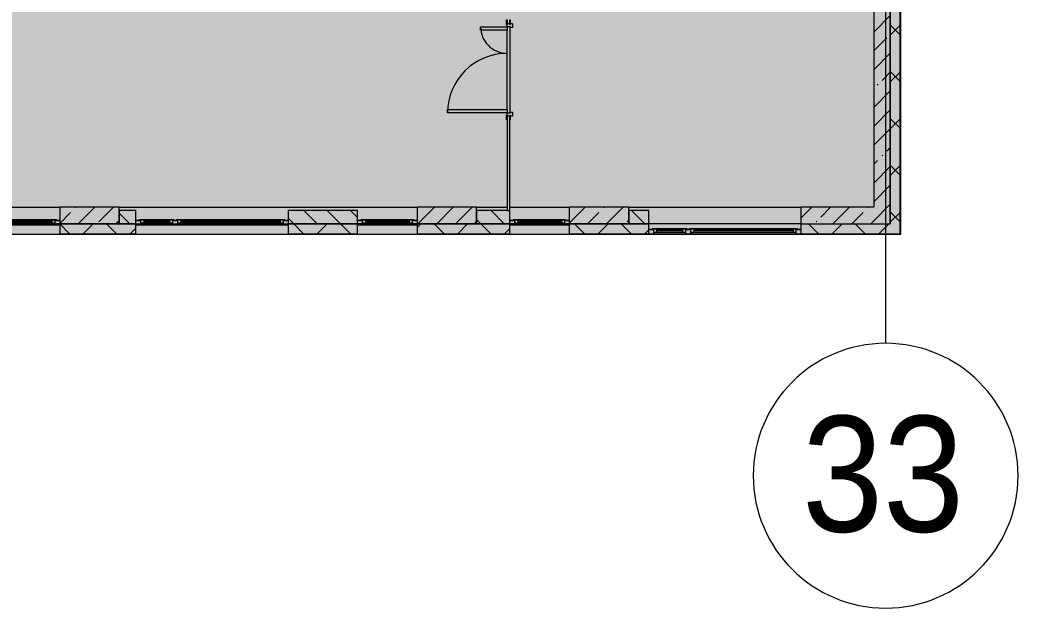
# Model space of a CAD drawing. Header units: millimetres. Extents: x -8624 to 200664, y -8553 to 29000.
# Drawn here: x 111930 to 127010, y -5906 to 2980 of the extents above; entities that cross this region are included whole.
import ezdxf

# ---------------------------------------------------------------- set-up
doc = ezdxf.new("R2010")
doc.units = ezdxf.units.MM
doc.layers.add('A-DETL-GENF-1', color=7, linetype='Continuous', lineweight=9, true_color=0xc0c0c0, transparency=0.4)
for name, color, linetype, lineweight, true_color in [('A-DOOR-1', 7, 'Continuous', 5, 0xb7b7b7), ('A-DOOR-2', 7, 'Continuous', 5, 0xe2e2e2), ('A-DOOR-FRAM-1', 7, 'Continuous', 5, 0xe2e2e2), ('A-DOOR-FRAM-2', 7, 'Continuous', 5, 0xb7b7b7), ('A-GLAZ-1', 7, 'Continuous', 5, 0x737373), ('A-WALL-2', 7, 'Continuous', 5, 0x737373), ('A-WALL-3', 7, 'Continuous', 9, 0x737373), ('I-WALL-2', 7, 'Continuous', 5, 0x737373), ('S-COLS-1', 7, 'Continuous', 5, 0x737373)]:
    doc.layers.add(name, color=color, linetype=linetype, lineweight=lineweight, true_color=true_color)
for name, color, linetype, lineweight in [('A-WALL', 7, 'Continuous', 5), ('I-WALL', 7, 'Continuous', 5), ('S-COLS', 7, 'Continuous', 5), ('Оси', 7, 'Continuous', 9), ('Оси-1', 7, 'Continuous', 20)]:
    doc.layers.add(name, color=color, linetype=linetype, lineweight=lineweight)
doc.styles.add('Arial', font='arial.ttf', dxfattribs={"width": 0.9, "height": 1750})
pattern_1 = [(45, (0, 0), (-353.5534, 353.5534), []), (135, (0, 0), (-353.5534, -353.5534), [])]
pattern_2 = [(45, (0, 0), (-285.1231, 285.1231), []), (45, (285.12, 0), (-285.1231, 285.1231), [504.031, -100.806, 16.764, -84.042])]

# ---------------------------------------------------------------- blocks, each defined once
blk = doc.blocks.new('120_Окно_СКБ_2Ст_Фрамуга сверху - 120_Окно_СКБ_2Ст_2300х2500_h_ ДОО-19727959-3_1_3_птичка копия 1')
at = {"layer": 'A-GLAZ-1'}
for p, q in [((-1150, -127), (-1150, -57)), ((-1150, -57), (-1080, -57)), ((1150, -57), (-1150, -57)), ((-1080, -127), (-1150, -127)), ((-1150, -127), (-1100, -127)), ((-1080, -127), (-1100, -127)), ((-1100, -127), (-1100, -137)), ((-1100, -137), (540, -137)), ((540, -137), (-1100, -137)), ((-1080, -57), (-1080, -127)), ((-1080, -57), (1080, -57)), ((520, -87), (-1080, -87)), ((-1080, -87), (-1080, -127)), ((-1030, -137), (-1030, -87)), ((-1030, -107), (470, -107)), ((470, -117), (-1030, -117)), ((470, -137), (470, -87)), ((520, -127), (520, -57)), ((520, -57), (590, -57)), ((520, -127), (520, -87)), ((590, -127), (520, -127)), ((540, -127), (520, -127)), ((540, -127), (570, -127)), ((540, -127), (570, -127)), ((540, -137), (540, -127)), ((590, -127), (570, -127)), ((570, -127), (570, -137)), ((570, -137), (1100, -137)), ((1100, -137), (570, -137)), ((590, -57), (590, -127)), ((1080, -87), (590, -87)), ((590, -87), (590, -127)), ((640, -137), (640, -87)), ((640, -107), (1030, -107)), ((1030, -117), (640, -117)), ((1030, -137), (1030, -87)), ((1080, -127), (1080, -57)), ((1080, -57), (1150, -57)), ((1080, -127), (1080, -87)), ((1150, -127), (1080, -127)), ((1100, -127), (1080, -127)), ((1100, -127), (1150, -127)), ((1100, -137), (1100, -127)), ((1150, -57), (1150, -127))]:
    blk.add_line(p, q, dxfattribs=at)
blk = doc.blocks.new('120_Окно_СКБ_1Ст - 120_Окно_СКБ_1Ст 900х2500_h_ с форточкой-22876038-3_1_3_птичка копия 1')
at = {"layer": 'A-GLAZ-1'}
for p, q in [((-450, -127), (-450, -57)), ((-450, -57), (-380, -57)), ((450, -57), (-450, -57)), ((-380, -127), (-450, -127)), ((-450, -127), (-400, -127)), ((-380, -127), (-400, -127)), ((-400, -127), (-400, -137)), ((-400, -137), (400, -137)), ((400, -137), (-400, -137)), ((-380, -57), (-380, -127)), ((380, -87), (-380, -87)), ((-380, -87), (-380, -127)), ((-330, -137), (-330, -87)), ((-330, -107), (330, -107)), ((330, -117), (-330, -117)), ((330, -137), (330, -87)), ((380, -127), (380, -57)), ((380, -57), (450, -57)), ((380, -127), (380, -87)), ((450, -127), (380, -127)), ((400, -127), (380, -127)), ((400, -127), (450, -127)), ((400, -137), (400, -127)), ((450, -57), (450, -127))]:
    blk.add_line(p, q, dxfattribs=at)
blk = doc.blocks.new('120_Окно_СКБ_2Ст_Фрамуга сверху - 120_Окно_СКБ_2Ст_2300х2500_h_ ДОО-22877115-3_1_3_птичка копия 1')
at = {"layer": 'A-GLAZ-1'}
for p, q in [((-1150, 13), (-1150, 83)), ((-1150, 83), (-1080, 83)), ((1150, 83), (-1150, 83)), ((-1080, 13), (-1150, 13)), ((-1150, 13), (-1100, 13)), ((-1080, 13), (-1100, 13)), ((-1100, 13), (-1100, 3)), ((-1100, 3), (540, 3)), ((540, 3), (-1100, 3)), ((-1080, 83), (-1080, 13)), ((-1080, 83), (1080, 83)), ((520, 53), (-1080, 53)), ((-1080, 53), (-1080, 13)), ((-1030, 3), (-1030, 53)), ((-1030, 33), (470, 33)), ((470, 23), (-1030, 23)), ((470, 3), (470, 53)), ((520, 13), (520, 83)), ((520, 83), (590, 83)), ((520, 13), (520, 53)), ((590, 13), (520, 13)), ((540, 13), (520, 13)), ((540, 13), (570, 13)), ((540, 13), (570, 13)), ((540, 3), (540, 13)), ((590, 13), (570, 13)), ((570, 13), (570, 3)), ((570, 3), (1100, 3)), ((1100, 3), (570, 3)), ((590, 83), (590, 13)), ((1080, 53), (590, 53)), ((590, 53), (590, 13)), ((640, 3), (640, 53)), ((640, 33), (1030, 33)), ((1030, 23), (640, 23)), ((1030, 3), (1030, 53)), ((1080, 13), (1080, 83)), ((1080, 83), (1150, 83)), ((1080, 13), (1080, 53)), ((1150, 13), (1080, 13)), ((1100, 13), (1080, 13)), ((1100, 13), (1150, 13)), ((1100, 3), (1100, 13)), ((1150, 83), (1150, 13))]:
    blk.add_line(p, q, dxfattribs=at)
blk = doc.blocks.new('110_Дверь_СКБ_2Ст - Д-5_п__в составе перегородки _не входит в спец__-32680317-3_1_3_птичка копия 1')
at = {"layer": 'A-DOOR-2'}
h = blk.add_hatch(color=256, dxfattribs=at)
h.paths.add_polyline_path([(712, -20), (712, 60), (652, 60), (652, 30), (662, 30), (662, -20)])
h.paths.add_polyline_path([(-628, 60), (-688, 60), (-688, -20), (-638, -20), (-638, 30), (-628, 30)])
for points in [[(-588, -420), (-588, -20), (-638, -20), (-638, -420)], [(662, -386), (662, -20), (612, -20), (612, -920), (662, -920)]]:
    blk.add_hatch(color=256, dxfattribs=at).paths.add_polyline_path(points)
at = {"layer": 'A-DOOR-FRAM-1'}
for points in [[(-673, 28), (-743, 28), (-743, 20), (-673, 20)], [(767, 28), (698, 28), (698, 20), (767, 20)], [(-673, -20), (-743, -20), (-743, -28), (-673, -28)], [(767, -20), (698, -20), (698, -28), (767, -24)]]:
    blk.add_hatch(color=256, dxfattribs=at).paths.add_polyline_path(points)
at = {"layer": 'A-DOOR-1'}
for p, q in [((-638, -20), (-588, -20)), ((-638, -420), (-638, -20)), ((-588, -20), (-588, -420)), ((612, -20), (662, -20)), ((612, -920), (612, -20)), ((662, -20), (662, -920)), ((-588, -420), (-638, -420)), ((662, -920), (612, -920))]:
    blk.add_line(p, q, dxfattribs=at)
for centre, radius, start, end in [((-638, -20), 400, 270, 0), ((662, -20), 900, 180, 270)]:
    blk.add_arc(centre, radius, start, end, dxfattribs=at)
at = {"layer": 'A-DOOR-FRAM-2'}
for p, q in [((-743, 28), (-673, 28)), ((-743, 20), (-743, 28)), ((-673, 20), (-743, 20)), ((-688, 60), (-628, 60)), ((-688, -20), (-688, 60)), ((-688, 20), (-673, 20)), ((-688, 19), (-688, 20)), ((-673, 19), (-688, 19)), ((-673, 28), (-673, 20)), ((-673, 20), (-673, 19)), ((-638, 30), (-638, -20)), ((-628, 30), (-638, 30)), ((-628, 60), (-628, 30)), ((652, 60), (712, 60)), ((652, 30), (652, 60)), ((662, 30), (652, 30)), ((662, -20), (662, 30)), ((698, 20), (698, 28)), ((698, 28), (767, 28)), ((698, 19), (698, 20)), ((698, 20), (712, 20)), ((767, 20), (698, 20)), ((712, 19), (698, 19)), ((712, 60), (712, -20)), ((712, 20), (712, 19)), ((767, 28), (767, 20)), ((-743, -20), (-673, -20)), ((-743, -28), (-743, -20)), ((-673, -28), (-743, -28)), ((-638, -20), (-688, -20)), ((-673, -20), (-673, -28)), ((712, -20), (662, -20)), ((698, -28), (698, -20)), ((698, -20), (767, -20)), ((766, -28), (698, -28))]:
    blk.add_line(p, q, dxfattribs=at)
blk = doc.blocks.new('Ось сетки - D8-29747960-3_1_3_птичка копия 1')
at = {"layer": 'Оси-1'}
for start, end in [(360, 180), (180, 360)]:
    blk.add_arc((0, 0), 4, start, end, dxfattribs=at)

msp = doc.modelspace()

# ---------------------------------------------------------------- hatches: boundary and pattern name
at = {"layer": 'A-DETL-GENF-1'}
msp.add_hatch(color=256, dxfattribs=at).paths.add_polyline_path([(120684.4, -258), (125233, -258), (125233, 21479), (93333, 21479), (93333, 27379), (84570, 27379), (84570, 10208.3), (89210, 10208.3), (89210, -258), (119801.7, -258)])
at = {"layer": 'A-WALL'}
h = msp.add_hatch(dxfattribs=at)
h.set_pattern_fill('FP_27', color=256, style=0, pattern_type=2)
h.set_pattern_definition(pattern_1)
h.paths.add_polyline_path([(125221.3, -250), (125230, -250), (125230, 7700), (125080, 7700), (125080, -250), (125205.5, -250)])
h.paths.add_polyline_path([(125080, 8900), (125230, 8900), (125230, 10820), (125080, 10820), (125080, 9535.9)])
h.paths.add_polyline_path([(125080, 13120), (125230, 13120), (125230, 21400), (125080, 21400), (125080, 16368.2)])
h = msp.add_hatch(dxfattribs=at)
h.set_pattern_fill('FP_25', color=256, style=0, pattern_type=2)
h.set_pattern_definition([(135, (0, 0), (-176.7767, -176.7767), [])])
h.paths.add_polyline_path([(121430, -100), (121430, 100), (121130, 100), (121130, -100)])
h.paths.add_polyline_path([(109209.5, -100), (109830, -100), (109830, 100), (108930, 100), (108930, -100)])
h.paths.add_polyline_path([(119330, -100), (119330, 100), (118830, 100), (118830, -100), (118919, -100)])
h.paths.add_polyline_path([(110730, -100), (111630, -100), (111630, 100), (110730, 100)])
h.paths.add_polyline_path([(116271, -100), (117030, -100), (117030, 100), (115980, 100), (115980, -100)])
h.paths.add_polyline_path([(113430, -100), (113680, -100), (113680, 100), (113430, 100)])
h.paths.add_polyline_path([(105678.8, -100), (106230, -100), (106230, 100), (105180, 100), (105180, -100)])
h.paths.add_polyline_path([(98130, -100), (98130, 100), (97080, 100), (97080, -100), (97734.7, -100)])
h.paths.add_polyline_path([(100830, -100), (101730, -100), (101730, 100), (100830, 100)])
h.paths.add_polyline_path([(94780, -100), (94780, 100), (94530, 100), (94530, -100)])
h.paths.add_polyline_path([(102630, -100), (102880, -100), (102880, 100), (102630, 100)])
h.paths.add_polyline_path([(92730, -100), (92730, 100), (91930, 100), (91930, -100), (92438.6, -100)])
h = msp.add_hatch(dxfattribs=at)
h.set_pattern_fill('FP_27', color=256, style=0, pattern_type=2)
h.set_pattern_definition(pattern_1)
h.paths.add_polyline_path([(123730, -250), (125080, -250), (125080, -100), (123730, -100)])
h.paths.add_polyline_path([(120684.4, -250), (121430, -250), (121430, -100), (120230, -100), (120230, -250)])
h.paths.add_polyline_path([(109830, -250), (109830, -100), (108930, -100), (108930, -250), (109209.5, -250)])
h.paths.add_polyline_path([(113622.9, -250), (113680, -250), (113680, -100), (112530, -100), (112530, -250), (112740.3, -250)])
h.paths.add_polyline_path([(110730, -250), (111630, -250), (111630, -100), (110730, -100)])
h.paths.add_polyline_path([(115980, -250), (117030, -250), (117030, -100), (115980, -100)])
h.paths.add_polyline_path([(107130, -250), (108030, -250), (108030, -100), (107130, -100)])
h.paths.add_polyline_path([(119330, -250), (119330, -100), (117930, -100), (117930, -250), (118919, -250)])
h.paths.add_polyline_path([(99030, -250), (99930, -250), (99930, -100), (99030, -100)])
h.paths.add_polyline_path([(105678.8, -250), (106230, -250), (106230, -100), (105180, -100), (105180, -250)])
h.paths.add_polyline_path([(94203.9, -250), (94780, -250), (94780, -100), (93630, -100), (93630, -250)])
h.paths.add_polyline_path([(102880, -250), (102880, -100), (100830, -100), (100830, -250), (102148.1, -250)])
h.paths.add_polyline_path([(98130, -250), (98130, -100), (97080, -100), (97080, -250), (97734.7, -250)])
h.paths.add_polyline_path([(92730, -250), (92730, -100), (91930, -100), (91930, -250), (92438.6, -250)])
h.paths.add_polyline_path([(90673.2, -250), (91030, -250), (91030, -100), (89210, -100), (89210, -250)])
at = {"layer": 'I-WALL'}
h = msp.add_hatch(dxfattribs=at)
h.set_pattern_fill('FP_23', color=256, style=0, pattern_type=2)
h.set_pattern_definition(pattern_2)
h.paths.add_polyline_path([(125001.1, -100), (125080, -100), (125080, 7700), (124830, 7700), (124830, -100)])
h = msp.add_hatch(dxfattribs=at)
h.set_pattern_fill('FP_23', color=256, style=0, pattern_type=2)
h.set_pattern_definition(pattern_2)
h.paths.add_polyline_path([(124689.2, -100), (124830, -100), (124830, 150), (123730, 150), (123730, -100), (124215.1, -100)])
at = {"layer": 'S-COLS'}
h = msp.add_hatch(dxfattribs=at)
h.set_pattern_fill('FP_23', color=256, style=0, pattern_type=2)
h.set_pattern_definition(pattern_2)
h.paths.add_polyline_path([(113430, -100), (113430, 150), (112530, 150), (112530, -100), (112740.3, -100)])
h = msp.add_hatch(dxfattribs=at)
h.set_pattern_fill('FP_23', color=256, style=0, pattern_type=2)
h.set_pattern_definition(pattern_2)
h.paths.add_polyline_path([(118830, -100), (118830, 150), (117930, 150), (117930, -100)])
h = msp.add_hatch(dxfattribs=at)
h.set_pattern_fill('FP_23', color=256, style=0, pattern_type=2)
h.set_pattern_definition(pattern_2)
h.paths.add_polyline_path([(121130, -100), (121130, 150), (120230, 150), (120230, -100), (120684.4, -100)])

# ---------------------------------------------------------------- linework, layer by layer
at = {"layer": 'A-WALL'}
msp.add_line((125238, -258), (125238, 21558), dxfattribs=at)
at = {"layer": 'A-WALL-2'}
for p, q in [((125080, 8900), (125080, -100)), ((113680, 100), (113430, 100)), ((113430, 100), (113430, -100)), ((113680, -258), (113680, 100)), ((117030, 100), (115980, 100)), ((115980, 100), (115980, -258)), ((117030, -258), (117030, 100)), ((119290, 100), (118830, 100)), ((118830, 100), (118830, -100)), ((119330, -258), (119330, 100)), ((121430, 100), (121130, 100)), ((121130, 100), (121130, -100)), ((121430, -258), (121430, 100)), ((113430, -100), (112530, -100)), ((112530, -100), (112530, -258)), ((113680, -100), (115980, -100)), ((118830, -100), (117930, -100)), ((117930, -100), (117930, -258)), ((121130, -100), (120230, -100)), ((120230, -100), (120230, -258)), ((123730, -100), (123730, -258)), ((123730, -100), (125080, -100)), ((109830, -258), (125238, -258))]:
    msp.add_line(p, q, dxfattribs=at)
at = {"layer": 'A-WALL-3'}
for p, q in [((125230, -250), (125230, 7700)), ((125233, -253), (125233, 7700)), ((119290, 100), (119330, 100)), ((113430, -100), (113680, -100)), ((113680, -100), (113430, -100)), ((115980, -100), (117030, -100)), ((117030, -100), (115980, -100)), ((118830, -100), (119330, -100)), ((119330, -100), (118830, -100)), ((121130, -100), (121430, -100)), ((121430, -100), (121130, -100)), ((112530, -250), (113680, -250)), ((112530, -253), (113680, -253)), ((115980, -250), (117030, -250)), ((115980, -253), (117030, -253)), ((117930, -250), (119330, -250)), ((117930, -253), (119330, -253)), ((120230, -250), (121430, -250)), ((120230, -253), (121430, -253)), ((123730, -250), (125230, -250)), ((123730, -253), (125225.7, -253)), ((125233, -253), (125230, -253))]:
    msp.add_line(p, q, dxfattribs=at)
at = {"layer": 'I-WALL-2'}
for p, q in [((124830, 10000), (124830, 150)), ((125080, -100), (125080, 7700)), ((119330, 2875), (119330, 1575)), ((119290, 1625), (119290, 2825)), ((119290, 1468.7), (119290, 100)), ((119330, 100), (119330, 1470)), ((109750, 150), (112530, 150)), ((113430, 150), (117930, 150)), ((118830, 150), (119290, 150)), ((119330, 150), (120230, 150)), ((121130, 150), (123730, 150)), ((124830, 150), (123730, 150)), ((123730, 150), (123730, -100)), ((112530, -100), (111630, -100)), ((117930, -100), (117030, -100)), ((120230, -100), (119330, -100)), ((123730, -100), (121430, -100)), ((123730, -100), (125080, -100))]:
    msp.add_line(p, q, dxfattribs=at)
at = {"layer": 'S-COLS-1'}
for p, q in [((113430, 150), (112530, 150)), ((112530, 150), (112530, -100)), ((113430, 100), (113430, 150)), ((113430, -100), (113430, 100)), ((118830, 150), (117930, 150)), ((117930, 150), (117930, -100)), ((118830, 100), (118830, 150)), ((118830, -100), (118830, 100)), ((121130, 150), (120230, 150)), ((120230, 150), (120230, -100)), ((121130, 100), (121130, 150)), ((121130, -100), (121130, 100)), ((112530, -100), (113430, -100)), ((117930, -100), (118830, -100)), ((120230, -100), (121130, -100))]:
    msp.add_line(p, q, dxfattribs=at)
at = {"layer": 'Оси'}
msp.add_line((125010, -1906.3), (125010, 9979), dxfattribs=at)

# ---------------------------------------------------------------- block references
at = {"layer": 'A-DOOR-1', "rotation": 270}
msp.add_blockref('110_Дверь_СКБ_2Ст - Д-5_п__в составе перегородки _не входит в спец__-32680317-3_1_3_птичка копия 1', (119310, 2237.5), dxfattribs=at)
at = {"layer": 'A-GLAZ-1', "rotation": 180}
for name, p in [('120_Окно_СКБ_1Ст - 120_Окно_СКБ_1Ст 900х2500_h_ с форточкой-22876038-3_1_3_птичка копия 1', (112080, -175)), ('120_Окно_СКБ_2Ст_Фрамуга сверху - 120_Окно_СКБ_2Ст_2300х2500_h_ ДОО-19727959-3_1_3_птичка копия 1', (114830, -175)), ('120_Окно_СКБ_1Ст - 120_Окно_СКБ_1Ст 900х2500_h_ с форточкой-22876038-3_1_3_птичка копия 1', (117480, -175)), ('120_Окно_СКБ_1Ст - 120_Окно_СКБ_1Ст 900х2500_h_ с форточкой-22876038-3_1_3_птичка копия 1', (119780, -175)), ('120_Окно_СКБ_2Ст_Фрамуга сверху - 120_Окно_СКБ_2Ст_2300х2500_h_ ДОО-22877115-3_1_3_птичка копия 1', (122580, -175))]:
    msp.add_blockref(name, p, dxfattribs=at)
at = {"layer": 'Оси-1', "xscale": 499.9999999999995, "yscale": 499.9999999999995, "zscale": 499.9999999999995}
msp.add_blockref('Ось сетки - D8-29747960-3_1_3_птичка копия 1', (125010, -3906.3), dxfattribs=at)

# ---------------------------------------------------------------- texts
at = {"layer": 'Оси', "insert": (123746.9, -3003), "char_height": 1750, "width": 3030.379, "attachment_point": 1, "style": 'Arial'}
msp.add_mtext('33', dxfattribs=at)

doc.saveas('drawing.dxf')
